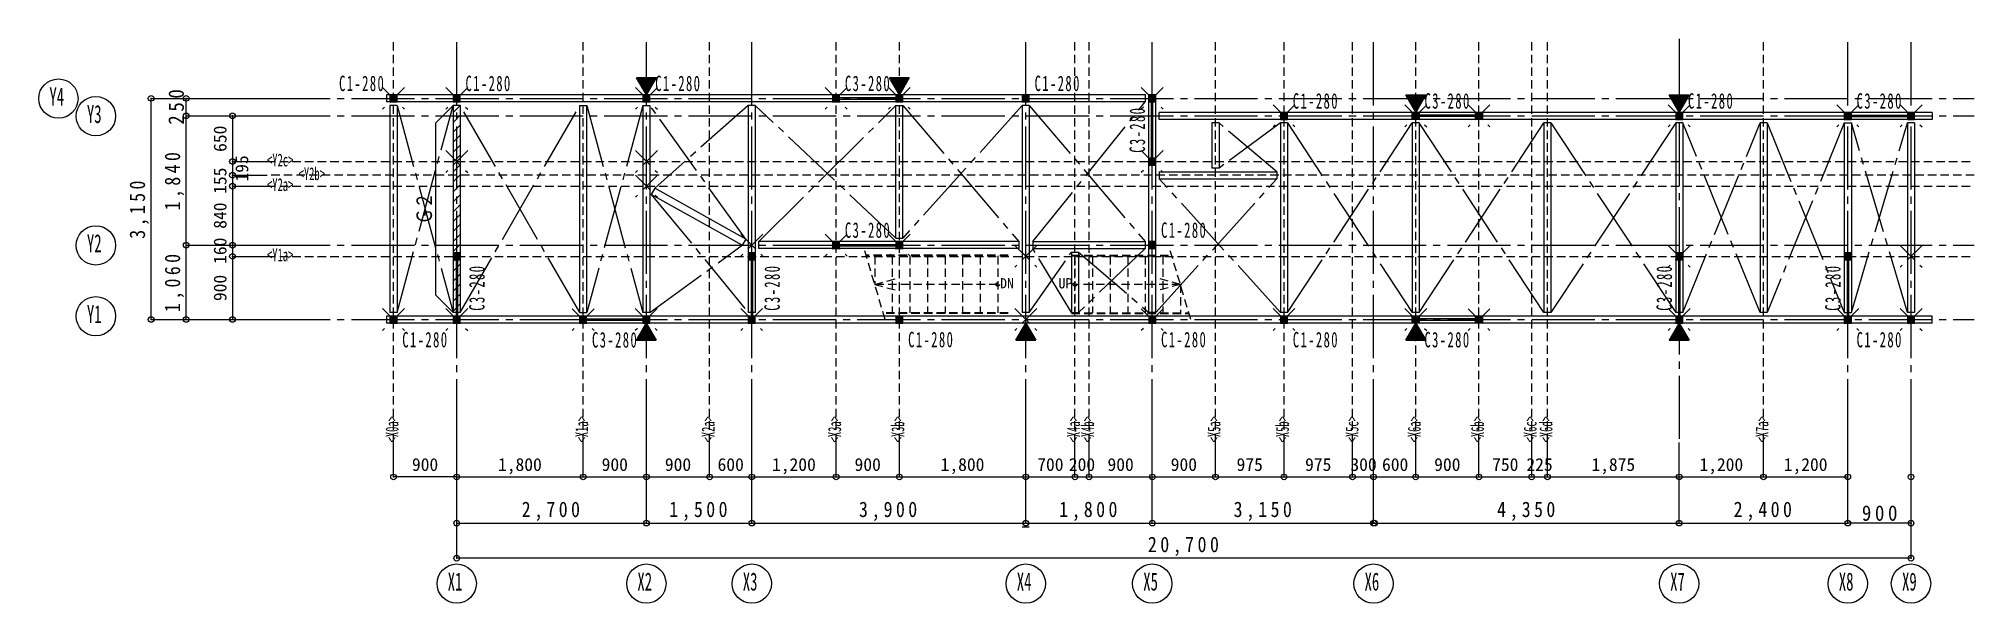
# Model space of a CAD drawing. Units: millimetres at full size, sheet at 1:100. Extents: x -18478 to 9072, y 3340 to 11382.
import ezdxf
from ezdxf.enums import TextEntityAlignment as Align

# ---------------------------------------------------------------- set-up
doc = ezdxf.new("R2010")
doc.units = ezdxf.units.MM
doc.header["$LTSCALE"] = 100
doc.header["$PDMODE"] = 32
doc.header["$PDSIZE"] = 80
for name, pattern in [('CHAIN2', [12, 9, -1, 1, -1]), ('DASHED1', [1.8, 1.2, -0.6]), ('DASHED3', [4, 3, -1])]:
    doc.linetypes.add(name, pattern=pattern)
for name, color, linetype, lineweight in [('0-0_1', 4, 'DASHED1', 9), ('0-1___補助用__通り芯', 7, 'Continuous', 9), ('0-3_直交梁', 6, 'Continuous', 9), ('0-6_耐力壁', 7, 'CHAIN2', 9), ('0-8_通り名_寸法線', 3, 'Continuous', 9), ('0-9_通り芯', 3, 'DASHED3', 9), ('0-A_壁倍率', 4, 'Continuous', 9), ('0-C_13', 4, 'DASHED1', 9), ('0-F_16', 2, 'Continuous', 9)]:
    doc.layers.add(name, color=color, linetype=linetype, lineweight=lineweight)
doc.layers.add('0-B_12', color=7, linetype='Continuous')
doc.styles.add('ＭＳ ゴシック', font='')
doc.styles.get('ＭＳ ゴシック').set_extended_font_data('MS Gothic')

msp = doc.modelspace()

# ---------------------------------------------------------------- linework, layer by layer
at = {"layer": '0-0_1'}
for p, q in [((-13428.3, 5632.2), (-13428.3, 11382.2)), ((-10728.3, 5632.2), (-10728.3, 11382.2)), ((-8928.3, 5632.2), (-8928.3, 11382.2)), ((-7128.3, 5632.2), (-7128.3, 11382.2)), ((-6228.3, 5632.2), (-6228.3, 11382.2)), ((-3728.3, 5632.2), (-3728.3, 11382.2)), ((-3528.3, 5632.2), (-3528.3, 11382.2)), ((-1728.3, 5632.2), (-1728.3, 11382.2)), ((-753.3, 5632.2), (-753.3, 11382.2)), ((221.7, 5632.2), (221.7, 11382.2)), ((1121.7, 5632.2), (1121.7, 11382.2)), ((2021.7, 5632.2), (2021.7, 11382.2)), ((2771.7, 5632.2), (2771.7, 11382.2)), ((2996.7, 5632.2), (2996.7, 11382.2)), ((6071.7, 5632.2), (6071.7, 11382.2)), ((-15228.3, 9632.2), (9071.7, 9632.2)), ((9071.7, 9437.1), (-15228.3, 9437.1)), ((-15228.3, 9282.2), (9071.7, 9282.2)), ((-15228.3, 8282.2), (9071.7, 8282.2))]:
    msp.add_line(p, q, dxfattribs=at)
at = {"layer": '0-0_1', "linetype": 'CHAIN2'}
for p, q in [((-12528.3, 5632.2), (-12528.3, 11382.2)), ((-9828.3, 5632.2), (-9828.3, 11382.2)), ((-8328.3, 5632.2), (-8328.3, 11382.2)), ((-4428.3, 5632.2), (-4428.3, 11382.2)), ((-2628.3, 5632.2), (-2628.3, 11382.2)), ((521.7, 5632.2), (521.7, 11382.2)), ((4871.7, 11382.2), (4871.7, 5632.2)), ((7271.7, 5632.2), (7271.7, 11382.2)), ((8171.7, 5632.2), (8171.7, 11382.2)), ((-15228.3, 10532.2), (9071.7, 10532.2)), ((-15228.3, 10282.2), (9071.7, 10282.2)), ((-15228.3, 8442.2), (9071.7, 8442.2)), ((-15228.3, 7382.2), (9071.7, 7382.2))]:
    msp.add_line(p, q, dxfattribs=at)
at = {"layer": '0-1___補助用__通り芯'}
for p, q in [((-16878.3, 10532.2), (-16378.3, 10532.2)), ((-16878.3, 7382.2), (-16878.3, 10532.2)), ((-16378.3, 10532.2), (-15228.3, 10532.2)), ((-16378.3, 10282.2), (-16378.3, 10532.2)), ((-16378.3, 10282.2), (-15228.3, 10282.2)), ((-16378.3, 8442.2), (-16378.3, 10282.2)), ((-15720.3, 10282.2), (-15228.3, 10282.2)), ((-15720.3, 10282.2), (-15720.3, 9632.2)), ((-15720.3, 9632.2), (-15228.3, 9632.2)), ((-15720.3, 9632.2), (-15720.3, 9437.1)), ((-15720.3, 9437.1), (-15228.3, 9437.1)), ((-15720.3, 9437.1), (-15720.3, 9282.2)), ((-15720.3, 9282.2), (-15228.3, 9282.2)), ((-15720.3, 9282.2), (-15720.3, 8442.2)), ((-16378.3, 8442.2), (-15228.3, 8442.2)), ((-16378.3, 7382.2), (-16378.3, 8442.2)), ((-15720.3, 8442.2), (-15228.3, 8442.2)), ((-15720.3, 8442.2), (-15720.3, 8282.2)), ((-15720.3, 8282.2), (-15228.3, 8282.2)), ((-15720.3, 8282.2), (-15720.3, 7382.2)), ((-16878.3, 7382.2), (-16378.3, 7382.2)), ((-16378.3, 7382.2), (-15228.3, 7382.2)), ((-15720.3, 7382.2), (-15228.3, 7382.2)), ((-13428.3, 5140.2), (-13428.3, 5632.2)), ((-12528.3, 3982.2), (-12528.3, 5632.2)), ((-12528.3, 4482.2), (-12528.3, 5632.2)), ((-12528.3, 5140.2), (-12528.3, 5632.2)), ((-10728.3, 5140.2), (-10728.3, 5632.2)), ((-9828.3, 4482.2), (-9828.3, 5632.2)), ((-9828.3, 5140.2), (-9828.3, 5632.2)), ((-8928.3, 5140.2), (-8928.3, 5632.2)), ((-8328.3, 4482.2), (-8328.3, 5632.2)), ((-7128.3, 5140.2), (-7128.3, 5632.2)), ((-6228.3, 5140.2), (-6228.3, 5632.2)), ((-4428.3, 4482.2), (-4428.3, 5632.2)), ((-4428.3, 4482.2), (-4428.3, 5632.2)), ((-4428.3, 5140.2), (-4428.3, 5632.2)), ((-4428.3, 5140.2), (-4428.3, 5632.2)), ((-3728.3, 5140.2), (-3728.3, 5632.2)), ((-3728.3, 5140.2), (-3728.3, 5632.2)), ((-3528.3, 5140.2), (-3528.3, 5632.2)), ((-2628.3, 4482.2), (-2628.3, 5632.2)), ((-2628.3, 5140.2), (-2628.3, 5632.2)), ((-2628.3, 4482.2), (-2628.3, 5632.2)), ((-2628.3, 5140.2), (-2628.3, 5632.2)), ((-1728.3, 5140.2), (-1728.3, 5632.2)), ((-753.3, 5140.2), (-753.3, 5632.2)), ((221.7, 5140.2), (221.7, 5632.2)), ((221.7, 5140.2), (221.7, 5632.2)), ((521.7, 4482.2), (521.7, 5632.2)), ((521.7, 5140.2), (521.7, 5632.2)), ((1121.7, 5140.2), (1121.7, 5632.2)), ((2021.7, 5140.2), (2021.7, 5632.2)), ((2771.7, 5140.2), (2771.7, 5632.2)), ((2771.7, 5140.2), (2771.7, 5632.2)), ((2996.7, 5140.2), (2996.7, 5632.2)), ((4871.7, 5140.2), (4871.7, 5632.2)), ((4871.7, 4482.2), (4871.7, 5632.2)), ((4871.7, 4482.2), (4871.7, 5632.2)), ((4871.7, 5140.2), (4871.7, 5632.2)), ((6071.7, 5140.2), (6071.7, 5632.2)), ((7271.7, 5140.2), (7271.7, 5632.2)), ((7271.7, 4482.2), (7271.7, 5632.2)), ((8171.7, 3982.2), (8171.7, 5632.2)), ((8171.7, 4482.2), (8171.7, 5632.2)), ((8171.7, 4482.2), (8171.7, 5632.2)), ((8171.7, 4482.2), (8171.7, 5632.2)), ((-12528.3, 5140.2), (-13428.3, 5140.2)), ((-12528.3, 5140.2), (-10728.3, 5140.2)), ((-10728.3, 5140.2), (-9828.3, 5140.2)), ((-9828.3, 5140.2), (-8928.3, 5140.2)), ((-8928.3, 5140.2), (-8328.3, 5140.2)), ((-8328.3, 5140.2), (-7128.3, 5140.2)), ((-7128.3, 5140.2), (-6228.3, 5140.2)), ((-6228.3, 5140.2), (-4428.3, 5140.2)), ((-4428.3, 5140.2), (-3728.3, 5140.2)), ((-3728.3, 5140.2), (-3528.3, 5140.2)), ((-3528.3, 5140.2), (-2628.3, 5140.2)), ((-2628.3, 5140.2), (-1728.3, 5140.2)), ((-1728.3, 5140.2), (-753.3, 5140.2)), ((-753.3, 5140.2), (221.7, 5140.2)), ((1121.7, 5140.2), (2021.7, 5140.2)), ((2021.7, 5140.2), (2771.7, 5140.2)), ((2771.7, 5140.2), (2996.7, 5140.2)), ((2996.7, 5140.2), (4871.7, 5140.2)), ((4871.7, 5140.2), (6071.7, 5140.2)), ((6071.7, 5140.2), (7271.7, 5140.2)), ((-12528.3, 4482.2), (-9828.3, 4482.2)), ((-9828.3, 4482.2), (-8328.3, 4482.2)), ((-8328.3, 4482.2), (-4428.3, 4482.2)), ((-4428.3, 4482.2), (-2628.3, 4482.2)), ((4871.7, 4482.2), (7271.7, 4482.2)), ((8171.7, 4482.2), (7271.7, 4482.2)), ((8171.7, 3982.2), (-12528.3, 3982.2))]:
    msp.add_line(p, q, dxfattribs=at)
for points in [[(221.7, 5140.2), (536.7, 5140.2), (1121.7, 5140.2)], [(-2628.3, 4482.2), (536.7, 4482.2), (4871.7, 4482.2)]]:
    msp.add_lwpolyline(points, dxfattribs=at)
for centre in [(-18198.1, 10528.4), (-17664.4, 10278.4), (-17664.4, 8438.4), (-17664.4, 7428.4), (-12529.1, 3620.1), (-12529.1, 3620.1), (-9829.1, 3620.1), (-9829.1, 3620.1), (-8329.1, 3620.1), (-8329.1, 3620.1), (-4429.1, 3620.1), (-4429.1, 3620.1), (-2629.1, 3620.1), (-2629.1, 3620.1), (520.9, 3620.1), (520.9, 3620.1), (4870.9, 3620.1), (4870.9, 3620.1), (7270.9, 3620.1), (7270.9, 3620.1), (8170.9, 3620.1), (8170.9, 3620.1)]:
    msp.add_circle(centre, 280, dxfattribs=at)
at = {"layer": '0-1___補助用__通り芯', "color": 6}
for p in [(-16878.3, 10532.2), (-16378.3, 10532.2), (-16378.3, 10282.2), (-15720.3, 10282.2), (-15720.3, 9632.2), (-15720.3, 9437.1), (-15720.3, 9282.2), (-16378.3, 8442.2), (-15720.3, 8442.2), (-15720.3, 8282.2), (-16878.3, 7382.2), (-16378.3, 7382.2), (-15720.3, 7382.2), (-13428.3, 5140.2), (-12528.3, 5140.2), (-10728.3, 5140.2), (-9828.3, 5140.2), (-8928.3, 5140.2), (-8328.3, 5140.2), (-7128.3, 5140.2), (-6228.3, 5140.2), (-4428.3, 5140.2), (-4428.3, 5140.2), (-3728.3, 5140.2), (-3528.3, 5140.2), (-2628.3, 5140.2), (-1728.3, 5140.2), (-753.3, 5140.2), (221.7, 5140.2), (521.7, 5140.2), (1121.7, 5140.2), (2021.7, 5140.2), (2771.7, 5140.2), (2996.7, 5140.2), (4871.7, 5140.2), (6071.7, 5140.2), (7271.7, 5140.2), (8171.7, 5140.2), (-12528.3, 4482.2), (-9828.3, 4482.2), (-8328.3, 4482.2), (-4428.3, 4482.2), (-2628.3, 4482.2), (521.7, 4482.2), (536.7, 4482.2), (4871.7, 4482.2), (7271.7, 4482.2), (8171.7, 4482.2), (-12528.3, 3982.2), (8171.7, 3982.2)]:
    msp.add_point(p, dxfattribs=at)
at = {"layer": '0-3_直交梁'}
for p, q in [((-13528.3, 10582.2), (-13528.3, 10482.2)), ((-2725.6, 10582.2), (-13528.3, 10582.2)), ((-2725.6, 10482.2), (-13528.3, 10482.2)), ((-2728.3, 10582.2), (-2728.3, 10482.2)), ((-2678.3, 7482.2), (-2678.3, 10582.2)), ((-13478.3, 10432.2), (-13478.3, 7482.2)), ((-13378.3, 10432.2), (-13478.3, 10432.2)), ((-13378.3, 10432.2), (-13378.3, 7482.2)), ((-12578.3, 10432.2), (-12578.3, 7482.2)), ((-12478.3, 10432.2), (-12578.3, 10432.2)), ((-12478.3, 10432.2), (-12478.3, 7482.2)), ((-10778.3, 10432.2), (-10678.3, 10432.2)), ((-10778.3, 7482.2), (-10778.3, 10432.2)), ((-10678.3, 7482.2), (-10678.3, 10432.2)), ((-9878.3, 10432.2), (-9878.3, 7482.2)), ((-9878.3, 10432.2), (-9778.3, 10432.2)), ((-9778.3, 10432.2), (-9778.3, 7482.2)), ((-8378.3, 10432.2), (-8378.3, 7482.2)), ((-8278.3, 10432.2), (-8378.3, 10432.2)), ((-8278.3, 10432.2), (-8278.3, 7482.2)), ((-6278.3, 10432.2), (-6178.3, 10432.2)), ((-6278.3, 8542.2), (-6278.3, 10432.2)), ((-6178.3, 8542.2), (-6178.3, 10432.2)), ((-4478.3, 10432.2), (-4478.3, 7482.2)), ((-4378.3, 10432.2), (-4478.3, 10432.2)), ((-4378.3, 10432.2), (-4378.3, 7482.2)), ((8471.7, 10332.2), (-2528.3, 10332.2)), ((-2528.3, 10232.2), (-2528.3, 10332.2)), ((8471.7, 10232.2), (-2528.3, 10232.2)), ((8471.7, 10332.2), (8471.7, 10232.2)), ((-1678.3, 10182.2), (-1778.3, 10182.2)), ((-1778.3, 10182.2), (-1778.3, 9537.1)), ((-1678.3, 10182.2), (-1678.3, 9537.1)), ((-803.3, 10182.2), (-803.3, 7482.2)), ((-703.3, 10182.2), (-803.3, 10182.2)), ((-703.3, 10182.2), (-703.3, 7482.2)), ((1071.7, 10182.2), (1071.7, 7482.2)), ((1171.7, 10182.2), (1071.7, 10182.2)), ((1171.7, 10182.2), (1171.7, 7482.2)), ((2946.7, 10182.2), (2946.7, 7482.2)), ((3046.7, 10182.2), (2946.7, 10182.2)), ((3046.7, 10182.2), (3046.7, 7482.2)), ((4821.7, 10182.2), (4821.7, 7482.2)), ((4921.7, 10182.2), (4821.7, 10182.2)), ((4921.7, 10182.2), (4921.7, 7482.2)), ((6021.7, 10182.2), (6021.7, 7482.2)), ((6121.7, 10182.2), (6021.7, 10182.2)), ((6121.7, 10182.2), (6121.7, 7482.2)), ((7221.7, 10182.2), (7221.7, 7482.2)), ((7221.7, 10182.2), (7321.7, 10182.2)), ((7321.7, 10182.2), (7321.7, 7482.2)), ((8121.7, 10182.2), (8121.7, 7482.2)), ((8221.7, 10182.2), (8121.7, 10182.2)), ((8221.7, 10182.2), (8221.7, 7482.2)), ((-2528.3, 9487.2), (-2528.3, 9387.2)), ((-2528.3, 9487.2), (-853.3, 9487.2)), ((-2528.3, 9387.2), (-853.3, 9387.2)), ((-1678.3, 9537.1), (-1778.3, 9537.1)), ((-853.3, 9487.2), (-853.3, 9387.2)), ((-9709.7, 9252.4), (-9758.6, 9165.1)), ((-8415.7, 8527.7), (-9709.7, 9252.4)), ((-6278.3, 8542.2), (-6178.3, 8542.2)), ((-8228.3, 8392.2), (-8228.3, 8492.2)), ((-4528.3, 8492.2), (-8228.3, 8492.2)), ((-4528.3, 8392.2), (-8228.3, 8392.2)), ((-4528.3, 8492.2), (-4528.3, 8392.2)), ((-4328.3, 8492.2), (-2728.3, 8492.2)), ((-4328.3, 8492.2), (-4328.3, 8392.2)), ((-4328.3, 8392.2), (-2728.3, 8392.2)), ((-3778.3, 8342.2), (-3778.3, 7482.2)), ((-3778.3, 8342.2), (-3678.3, 8342.2)), ((-3678.3, 8342.2), (-3678.3, 7482.2)), ((-2728.3, 8492.2), (-2728.3, 8392.2)), ((-13378.3, 7482.2), (-13478.3, 7482.2)), ((-12478.3, 7482.2), (-12578.3, 7482.2)), ((-10778.3, 7482.2), (-10678.3, 7482.2)), ((-9778.3, 7482.2), (-9878.3, 7482.2)), ((-8278.3, 7482.2), (-8378.3, 7482.2)), ((-4378.3, 7482.2), (-4478.3, 7482.2)), ((-3778.3, 7482.2), (-3678.3, 7482.2)), ((-2578.3, 7482.2), (-2678.3, 7482.2)), ((-703.3, 7482.2), (-803.3, 7482.2)), ((1171.7, 7482.2), (1071.7, 7482.2)), ((3046.7, 7482.2), (2946.7, 7482.2)), ((4921.7, 7482.2), (4821.7, 7482.2)), ((6121.7, 7482.2), (6021.7, 7482.2)), ((7221.7, 7482.2), (7321.7, 7482.2)), ((8221.7, 7482.2), (8121.7, 7482.2)), ((-13528.3, 7432.2), (-13528.3, 7332.2)), ((8471.7, 7432.2), (-13528.3, 7432.2)), ((8471.7, 7332.2), (-13528.3, 7332.2)), ((8471.7, 7332.2), (8471.7, 7432.2)), ((-4378.3, 4425.4), (-4478.3, 4425.4))]:
    msp.add_line(p, q, dxfattribs=at)
at = {"layer": '0-3_直交梁', "color": 4}
for p, q in [((-12578.3, 10331.9), (-12478.3, 10431.9)), ((-12578.3, 10190.5), (-12478.3, 10290.5)), ((-12578.3, 10049.1), (-12478.3, 10149.1)), ((-12578.3, 9907.7), (-12478.3, 10007.7)), ((-12578.3, 9766.2), (-12478.3, 9866.2)), ((-12578.3, 9624.8), (-12478.3, 9724.8)), ((-12578.3, 9483.4), (-12478.3, 9583.4)), ((-12578.3, 9342), (-12478.3, 9442)), ((-12578.3, 9200.6), (-12478.3, 9300.6)), ((-12578.3, 9059.1), (-12478.3, 9159.1)), ((-12578.3, 8917.7), (-12478.3, 9017.7)), ((-12578.3, 8776.3), (-12478.3, 8876.3)), ((-12578.3, 8634.9), (-12478.3, 8734.9)), ((-12578.3, 8493.5), (-12478.3, 8593.5)), ((-12578.3, 8352), (-12478.3, 8452)), ((-12578.3, 8210.6), (-12478.3, 8310.6)), ((-12578.3, 8069.2), (-12478.3, 8169.2)), ((-12578.3, 7927.8), (-12478.3, 8027.8)), ((-12578.3, 7786.3), (-12478.3, 7886.3)), ((-12578.3, 7644.9), (-12478.3, 7744.9)), ((-12578.3, 7503.5), (-12478.3, 7603.5))]:
    msp.add_line(p, q, dxfattribs=at)
at = {"layer": '0-3_直交梁'}
for points in [[(-2578.3, 7482.2), (-2578.3, 10582.2), (-2678.3, 10582.2)], [(-8415.7, 8527.7), (-8464.6, 8440.5), (-9758.6, 9165.1)]]:
    msp.add_lwpolyline(points, dxfattribs=at)
at = {"layer": '0-6_耐力壁'}
for p, q in [((-4328.3, 8492.2), (-2728.3, 10482.2)), ((-13378.3, 10432.2), (-12578.3, 7482.2)), ((-13378.3, 7482.2), (-12578.3, 10432.2)), ((-10778.3, 7482.2), (-12478.3, 10432.2)), ((-12478.3, 7482.2), (-10778.3, 10432.2)), ((-9878.3, 10432.2), (-10678.3, 7482.2)), ((-10678.3, 10432.2), (-9878.3, 7482.2)), ((-8415.7, 8527.7), (-9778.3, 10432.2)), ((-8378.3, 10432.2), (-9709.7, 9252.4)), ((-6278.3, 8542.2), (-8278.3, 10432.2)), ((-8228.3, 8492.2), (-6278.3, 10432.2)), ((-4478.3, 10432.2), (-6178.3, 8542.2)), ((-6178.3, 10432.2), (-4528.3, 8492.2)), ((-4378.3, 10432.2), (-2728.3, 8492.2)), ((-853.3, 9487.2), (-1678.3, 10182.2)), ((-803.3, 10182.2), (-1678.3, 9537.1)), ((-703.3, 10182.2), (1071.7, 7482.2)), ((-703.3, 7482.2), (1071.7, 10182.2)), ((2946.7, 7482.2), (1171.7, 10182.2)), ((1171.7, 7482.2), (2946.7, 10182.2)), ((4821.7, 10182.2), (3046.7, 7482.2)), ((3046.7, 10182.2), (4821.7, 7482.2)), ((6021.7, 7482.2), (4921.7, 10182.2)), ((4921.7, 7482.2), (6021.7, 10182.2)), ((7221.7, 10182.2), (6121.7, 7482.2)), ((6121.7, 10182.2), (7221.7, 7482.2)), ((8121.7, 7482.2), (7321.7, 10182.2)), ((7321.7, 7482.2), (8121.7, 10182.2)), ((-2578.3, 7482.2), (-853.3, 9387.2)), ((-803.3, 7482.2), (-2528.3, 9387.2)), ((-9758.6, 9165.1), (-8378.3, 7482.2)), ((-9778.3, 7482.2), (-8464.6, 8440.5)), ((-4378.3, 7482.2), (-3778.3, 8342.2)), ((-3778.3, 7482.2), (-4328.3, 8392.2)), ((-2728.3, 8392.2), (-3678.3, 7482.2)), ((-3678.3, 8342.2), (-2678.3, 7482.2))]:
    msp.add_line(p, q, dxfattribs=at)
at = {"layer": '0-8_通り名_寸法線'}
for p, q in [((-13378.3, 10582.2), (-13478.3, 10482.2)), ((-13378.3, 10482.2), (-13478.3, 10582.2)), ((-12478.3, 10582.2), (-12578.3, 10482.2)), ((-12478.3, 10482.2), (-12578.3, 10582.2)), ((-9778.3, 10582.2), (-9878.3, 10482.2)), ((-9778.3, 10482.2), (-9878.3, 10582.2)), ((-7078.3, 10482.2), (-7178.3, 10582.2)), ((-7178.3, 10482.2), (-7078.3, 10582.2)), ((-7078.3, 10542.2), (-6278.3, 10542.2)), ((-7078.3, 10522.2), (-6278.3, 10522.2)), ((-6178.3, 10482.2), (-6278.3, 10582.2)), ((-6178.3, 10582.2), (-6278.3, 10482.2)), ((-4378.3, 10582.2), (-4478.3, 10482.2)), ((-4378.3, 10482.2), (-4478.3, 10582.2)), ((-2578.3, 10582.2), (-2678.3, 10482.2)), ((-2678.3, 10582.2), (-2578.3, 10482.2)), ((-2638.3, 9682.2), (-2638.3, 10482.2)), ((-2618.3, 9682.2), (-2618.3, 10482.2)), ((-703.3, 10332.2), (-803.3, 10232.2)), ((-703.3, 10232.2), (-803.3, 10332.2)), ((1071.7, 10232.2), (1171.7, 10332.2)), ((1071.7, 10332.2), (1171.7, 10232.2)), ((1971.7, 10292.2), (1171.7, 10292.2)), ((1971.7, 10272.2), (1171.7, 10272.2)), ((1971.7, 10232.2), (2071.7, 10332.2)), ((2071.7, 10232.2), (1971.7, 10332.2)), ((4921.7, 10332.2), (4821.7, 10232.2)), ((4921.7, 10232.2), (4821.7, 10332.2)), ((7321.7, 10232.2), (7221.7, 10332.2)), ((7221.7, 10232.2), (7321.7, 10332.2)), ((7321.7, 10292.2), (8121.7, 10292.2)), ((7321.7, 10272.2), (8121.7, 10272.2)), ((8221.7, 10232.2), (8121.7, 10332.2)), ((8221.7, 10332.2), (8121.7, 10232.2)), ((-2578.3, 9682.2), (-2678.3, 9582.2)), ((-2578.3, 9582.2), (-2678.3, 9682.2)), ((-12578.3, 8232.2), (-12478.3, 8332.2)), ((-12578.3, 8332.2), (-12478.3, 8232.2)), ((-8378.3, 8232.2), (-8278.3, 8332.2)), ((-8378.3, 8332.2), (-8278.3, 8232.2)), ((-7078.3, 8392.2), (-7178.3, 8492.2)), ((-7178.3, 8392.2), (-7078.3, 8492.2)), ((-7078.3, 8452.2), (-6278.3, 8452.2)), ((-7078.3, 8432.2), (-6278.3, 8432.2)), ((-6178.3, 8492.2), (-6278.3, 8392.2)), ((-6178.3, 8392.2), (-6278.3, 8492.2)), ((-6178.3, 8392.2), (-6278.3, 8492.2)), ((-6178.3, 8492.2), (-6278.3, 8392.2)), ((-2578.3, 8492.2), (-2678.3, 8392.2)), ((-2578.3, 8392.2), (-2678.3, 8492.2)), ((4821.7, 8232.2), (4921.7, 8332.2)), ((4821.7, 8332.2), (4921.7, 8232.2)), ((7221.7, 8232.2), (7321.7, 8332.2)), ((7221.7, 8332.2), (7321.7, 8232.2)), ((-12538.3, 8232.2), (-12538.3, 7432.2)), ((-12518.3, 8232.2), (-12518.3, 7432.2)), ((-8338.3, 8232.2), (-8338.3, 7432.2)), ((-8318.3, 8232.2), (-8318.3, 7432.2)), ((4861.7, 8232.2), (4861.7, 7432.2)), ((4881.7, 8232.2), (4881.7, 7432.2)), ((7261.7, 8232.2), (7261.7, 7432.2)), ((7281.7, 8232.2), (7281.7, 7432.2)), ((-13378.3, 7432.2), (-13478.3, 7332.2)), ((-13378.3, 7332.2), (-13478.3, 7432.2)), ((-12578.3, 7332.2), (-12478.3, 7432.2)), ((-12478.3, 7332.2), (-12578.3, 7432.2)), ((-10680.4, 7332.2), (-10780.4, 7432.2)), ((-10780.4, 7332.2), (-10680.4, 7432.2)), ((-10680.4, 7392.2), (-9880.4, 7392.2)), ((-10680.4, 7372.2), (-9880.4, 7372.2)), ((-9780.4, 7332.2), (-9880.4, 7432.2)), ((-9780.4, 7432.2), (-9880.4, 7332.2)), ((-8280.4, 7432.2), (-8380.4, 7332.2)), ((-8280.4, 7332.2), (-8380.4, 7432.2)), ((-8378.3, 7332.2), (-8278.3, 7432.2)), ((-8278.3, 7332.2), (-8378.3, 7432.2)), ((-6178.3, 7432.2), (-6278.3, 7332.2)), ((-6178.3, 7332.2), (-6278.3, 7432.2)), ((-2578.3, 7430.1), (-2678.3, 7330.1)), ((-2578.3, 7330.1), (-2678.3, 7430.1)), ((-703.3, 7432.2), (-803.3, 7332.2)), ((-703.3, 7332.2), (-803.3, 7432.2)), ((1071.7, 7330.1), (1171.7, 7430.1)), ((1071.7, 7430.1), (1171.7, 7330.1)), ((1971.7, 7390.1), (1171.7, 7390.1)), ((1971.7, 7370.1), (1171.7, 7370.1)), ((1971.7, 7330.1), (2071.7, 7430.1)), ((2071.7, 7330.1), (1971.7, 7430.1)), ((4821.7, 7332.2), (4921.7, 7432.2)), ((4921.7, 7332.2), (4821.7, 7432.2)), ((7221.7, 7332.2), (7321.7, 7432.2)), ((7321.7, 7332.2), (7221.7, 7432.2)), ((8221.7, 7432.2), (8121.7, 7332.2)), ((8221.7, 7332.2), (8121.7, 7432.2))]:
    msp.add_line(p, q, dxfattribs=at)
for points in [[(-13478.3, 10482.2), (-13378.3, 10482.2), (-13378.3, 10582.2), (-13478.3, 10582.2)], [(-12578.3, 10482.2), (-12478.3, 10482.2), (-12478.3, 10582.2), (-12578.3, 10582.2)], [(-9878.3, 10482.2), (-9778.3, 10482.2), (-9778.3, 10582.2), (-9878.3, 10582.2)], [(-7078.3, 10582.2), (-7178.3, 10582.2), (-7178.3, 10482.2), (-7078.3, 10482.2)], [(-6178.3, 10582.2), (-6278.3, 10582.2), (-6278.3, 10482.2), (-6178.3, 10482.2)], [(-4478.3, 10482.2), (-4378.3, 10482.2), (-4378.3, 10582.2), (-4478.3, 10582.2)], [(-2678.3, 10582.2), (-2678.3, 10482.2), (-2578.3, 10482.2), (-2578.3, 10582.2)], [(-803.3, 10232.2), (-703.3, 10232.2), (-703.3, 10332.2), (-803.3, 10332.2)], [(1071.7, 10332.2), (1171.7, 10332.2), (1171.7, 10232.2), (1071.7, 10232.2)], [(1971.7, 10332.2), (2071.7, 10332.2), (2071.7, 10232.2), (1971.7, 10232.2)], [(4821.7, 10232.2), (4921.7, 10232.2), (4921.7, 10332.2), (4821.7, 10332.2)], [(7321.7, 10332.2), (7221.7, 10332.2), (7221.7, 10232.2), (7321.7, 10232.2)], [(8221.7, 10332.2), (8121.7, 10332.2), (8121.7, 10232.2), (8221.7, 10232.2)], [(-2678.3, 9682.2), (-2678.3, 9582.2), (-2578.3, 9582.2), (-2578.3, 9682.2)], [(-12478.3, 8232.2), (-12478.3, 8332.2), (-12578.3, 8332.2), (-12578.3, 8232.2)], [(-8278.3, 8232.2), (-8278.3, 8332.2), (-8378.3, 8332.2), (-8378.3, 8232.2)], [(-7078.3, 8492.2), (-7178.3, 8492.2), (-7178.3, 8392.2), (-7078.3, 8392.2)], [(-6278.3, 8392.2), (-6178.3, 8392.2), (-6178.3, 8492.2), (-6278.3, 8492.2)], [(-6178.3, 8492.2), (-6278.3, 8492.2), (-6278.3, 8392.2), (-6178.3, 8392.2)], [(-2678.3, 8392.2), (-2578.3, 8392.2), (-2578.3, 8492.2), (-2678.3, 8492.2)], [(4921.7, 8232.2), (4921.7, 8332.2), (4821.7, 8332.2), (4821.7, 8232.2)], [(7321.7, 8232.2), (7321.7, 8332.2), (7221.7, 8332.2), (7221.7, 8232.2)], [(-13478.3, 7332.2), (-13378.3, 7332.2), (-13378.3, 7432.2), (-13478.3, 7432.2)], [(-12478.3, 7332.2), (-12478.3, 7432.2), (-12578.3, 7432.2), (-12578.3, 7332.2)], [(-10680.4, 7432.2), (-10780.4, 7432.2), (-10780.4, 7332.2), (-10680.4, 7332.2)], [(-9780.4, 7432.2), (-9880.4, 7432.2), (-9880.4, 7332.2), (-9780.4, 7332.2)], [(-8380.4, 7332.2), (-8280.4, 7332.2), (-8280.4, 7432.2), (-8380.4, 7432.2)], [(-8278.3, 7332.2), (-8278.3, 7432.2), (-8378.3, 7432.2), (-8378.3, 7332.2)], [(-6278.3, 7332.2), (-6178.3, 7332.2), (-6178.3, 7432.2), (-6278.3, 7432.2)], [(-2678.3, 7330.1), (-2578.3, 7330.1), (-2578.3, 7430.1), (-2678.3, 7430.1)], [(-803.3, 7332.2), (-703.3, 7332.2), (-703.3, 7432.2), (-803.3, 7432.2)], [(1071.7, 7430.1), (1171.7, 7430.1), (1171.7, 7330.1), (1071.7, 7330.1)], [(1971.7, 7430.1), (2071.7, 7430.1), (2071.7, 7330.1), (1971.7, 7330.1)], [(4921.7, 7332.2), (4921.7, 7432.2), (4821.7, 7432.2), (4821.7, 7332.2)], [(7321.7, 7332.2), (7321.7, 7432.2), (7221.7, 7432.2), (7221.7, 7332.2)], [(8121.7, 7332.2), (8221.7, 7332.2), (8221.7, 7432.2), (8121.7, 7432.2)]]:
    msp.add_lwpolyline(points, close=True, dxfattribs=at)
for points in [[(-13478.3, 10582.2), (-13378.3, 10582.2), (-13478.3, 10482.2), (-13378.3, 10482.2)], [(-12578.3, 10582.2), (-12478.3, 10582.2), (-12578.3, 10482.2), (-12478.3, 10482.2)], [(-9878.3, 10582.2), (-9778.3, 10582.2), (-9878.3, 10482.2), (-9778.3, 10482.2)], [(-7078.3, 10582.2), (-7178.3, 10582.2), (-7178.3, 10482.2)], [(-7078.3, 10582.2), (-7178.3, 10482.2), (-7078.3, 10482.2)], [(-6278.3, 10522.2), (-6278.3, 10542.2), (-7078.3, 10542.2)], [(-6278.3, 10522.2), (-7078.3, 10542.2), (-7078.3, 10522.2)], [(-6278.3, 10482.2), (-6178.3, 10482.2), (-6178.3, 10582.2)], [(-6278.3, 10482.2), (-6178.3, 10582.2), (-6278.3, 10582.2)], [(-4478.3, 10582.2), (-4378.3, 10582.2), (-4478.3, 10482.2), (-4378.3, 10482.2)], [(-2578.3, 10482.2), (-2578.3, 10582.2), (-2678.3, 10582.2)], [(-2578.3, 10482.2), (-2678.3, 10582.2), (-2678.3, 10482.2)], [(-2618.3, 10482.2), (-2638.3, 10482.2), (-2638.3, 9682.2)], [(-2618.3, 10482.2), (-2638.3, 9682.2), (-2618.3, 9682.2)], [(-803.3, 10332.2), (-703.3, 10332.2), (-803.3, 10232.2), (-703.3, 10232.2)], [(1171.7, 10232.2), (1071.7, 10232.2), (1071.7, 10332.2)], [(1171.7, 10232.2), (1071.7, 10332.2), (1171.7, 10332.2)], [(1171.7, 10272.2), (1171.7, 10292.2), (1971.7, 10292.2)], [(1171.7, 10272.2), (1971.7, 10292.2), (1971.7, 10272.2)], [(1971.7, 10332.2), (2071.7, 10332.2), (2071.7, 10232.2)], [(1971.7, 10332.2), (2071.7, 10232.2), (1971.7, 10232.2)], [(4821.7, 10332.2), (4921.7, 10332.2), (4821.7, 10232.2), (4921.7, 10232.2)], [(7321.7, 10332.2), (7221.7, 10332.2), (7221.7, 10232.2)], [(7321.7, 10332.2), (7221.7, 10232.2), (7321.7, 10232.2)], [(8121.7, 10272.2), (8121.7, 10292.2), (7321.7, 10292.2)], [(8121.7, 10272.2), (7321.7, 10292.2), (7321.7, 10272.2)], [(8121.7, 10232.2), (8221.7, 10232.2), (8221.7, 10332.2)], [(8121.7, 10232.2), (8221.7, 10332.2), (8121.7, 10332.2)], [(-2678.3, 9682.2), (-2678.3, 9582.2), (-2578.3, 9582.2)], [(-2678.3, 9682.2), (-2578.3, 9582.2), (-2578.3, 9682.2)], [(-12478.3, 8232.2), (-12478.3, 8332.2), (-12578.3, 8332.2)], [(-12478.3, 8232.2), (-12578.3, 8332.2), (-12578.3, 8232.2)], [(-8278.3, 8232.2), (-8278.3, 8332.2), (-8378.3, 8332.2)], [(-8278.3, 8232.2), (-8378.3, 8332.2), (-8378.3, 8232.2)], [(-7078.3, 8492.2), (-7178.3, 8492.2), (-7178.3, 8392.2)], [(-7078.3, 8492.2), (-7178.3, 8392.2), (-7078.3, 8392.2)], [(-6278.3, 8432.2), (-6278.3, 8452.2), (-7078.3, 8452.2)], [(-6278.3, 8432.2), (-7078.3, 8452.2), (-7078.3, 8432.2)], [(-6278.3, 8492.2), (-6178.3, 8492.2), (-6278.3, 8392.2), (-6178.3, 8392.2)], [(-6278.3, 8392.2), (-6178.3, 8392.2), (-6178.3, 8492.2)], [(-6278.3, 8392.2), (-6178.3, 8492.2), (-6278.3, 8492.2)], [(-2678.3, 8492.2), (-2578.3, 8492.2), (-2678.3, 8392.2), (-2578.3, 8392.2)], [(4921.7, 8232.2), (4921.7, 8332.2), (4821.7, 8332.2)], [(4921.7, 8232.2), (4821.7, 8332.2), (4821.7, 8232.2)], [(7321.7, 8232.2), (7321.7, 8332.2), (7221.7, 8332.2)], [(7321.7, 8232.2), (7221.7, 8332.2), (7221.7, 8232.2)], [(-12538.3, 7432.2), (-12518.3, 7432.2), (-12518.3, 8232.2)], [(-12538.3, 7432.2), (-12518.3, 8232.2), (-12538.3, 8232.2)], [(-8338.3, 7432.2), (-8318.3, 7432.2), (-8318.3, 8232.2)], [(-8338.3, 7432.2), (-8318.3, 8232.2), (-8338.3, 8232.2)], [(4861.7, 7432.2), (4881.7, 7432.2), (4881.7, 8232.2)], [(4861.7, 7432.2), (4881.7, 8232.2), (4861.7, 8232.2)], [(7261.7, 7432.2), (7281.7, 7432.2), (7281.7, 8232.2)], [(7261.7, 7432.2), (7281.7, 8232.2), (7261.7, 8232.2)], [(-13478.3, 7432.2), (-13378.3, 7432.2), (-13478.3, 7332.2), (-13378.3, 7332.2)], [(-12578.3, 7432.2), (-12578.3, 7332.2), (-12478.3, 7332.2)], [(-12578.3, 7432.2), (-12478.3, 7332.2), (-12478.3, 7432.2)], [(-10680.4, 7432.2), (-10780.4, 7432.2), (-10780.4, 7332.2)], [(-10680.4, 7432.2), (-10780.4, 7332.2), (-10680.4, 7332.2)], [(-9880.4, 7372.2), (-9880.4, 7392.2), (-10680.4, 7392.2)], [(-9880.4, 7372.2), (-10680.4, 7392.2), (-10680.4, 7372.2)], [(-9880.4, 7332.2), (-9780.4, 7332.2), (-9780.4, 7432.2)], [(-9880.4, 7332.2), (-9780.4, 7432.2), (-9880.4, 7432.2)], [(-8380.4, 7432.2), (-8280.4, 7432.2), (-8380.4, 7332.2), (-8280.4, 7332.2)], [(-8378.3, 7432.2), (-8378.3, 7332.2), (-8278.3, 7332.2)], [(-8378.3, 7432.2), (-8278.3, 7332.2), (-8278.3, 7432.2)], [(-6278.3, 7432.2), (-6178.3, 7432.2), (-6278.3, 7332.2), (-6178.3, 7332.2)], [(-2678.3, 7430.1), (-2578.3, 7430.1), (-2678.3, 7330.1), (-2578.3, 7330.1)], [(-803.3, 7432.2), (-703.3, 7432.2), (-803.3, 7332.2), (-703.3, 7332.2)], [(1171.7, 7330.1), (1071.7, 7330.1), (1071.7, 7430.1)], [(1171.7, 7330.1), (1071.7, 7430.1), (1171.7, 7430.1)], [(1171.7, 7370.1), (1171.7, 7390.1), (1971.7, 7390.1)], [(1171.7, 7370.1), (1971.7, 7390.1), (1971.7, 7370.1)], [(1971.7, 7430.1), (2071.7, 7430.1), (2071.7, 7330.1)], [(1971.7, 7430.1), (2071.7, 7330.1), (1971.7, 7330.1)], [(4821.7, 7432.2), (4821.7, 7332.2), (4921.7, 7332.2)], [(4821.7, 7432.2), (4921.7, 7332.2), (4921.7, 7432.2)], [(7221.7, 7432.2), (7221.7, 7332.2), (7321.7, 7332.2)], [(7221.7, 7432.2), (7321.7, 7332.2), (7321.7, 7432.2)], [(8121.7, 7432.2), (8221.7, 7432.2), (8121.7, 7332.2), (8221.7, 7332.2)]]:
    msp.add_solid(points, dxfattribs=at)
at = {"layer": '0-9_通り芯'}
for p, q in [((-13584.4, 10688.2), (-13272.3, 10376.1)), ((-13272.3, 10688.2), (-13584.4, 10376.1)), ((-12684.4, 10688.2), (-12372.3, 10376.1)), ((-12372.3, 10688.2), (-12684.4, 10376.1)), ((-9984.4, 10688.2), (-9672.3, 10376.1)), ((-9672.3, 10688.2), (-9984.4, 10376.1)), ((-7284.4, 10688.2), (-6972.3, 10376.1)), ((-6972.3, 10688.2), (-7284.4, 10376.1)), ((-6384.4, 10688.2), (-6072.3, 10376.1)), ((-6072.3, 10688.2), (-6384.4, 10376.1)), ((-2784.4, 10688.2), (-2472.3, 10376.1)), ((-2472.3, 10688.2), (-2784.4, 10376.1)), ((-909.4, 10438.2), (-597.3, 10126.1)), ((-597.3, 10438.2), (-909.4, 10126.1)), ((1277.7, 10438.2), (965.6, 10126.1)), ((965.6, 10438.2), (1277.7, 10126.1)), ((2177.7, 10438.2), (1865.6, 10126.1)), ((1865.6, 10438.2), (2177.7, 10126.1)), ((4715.6, 10438.2), (5027.7, 10126.1)), ((5027.7, 10438.2), (4715.6, 10126.1)), ((7115.6, 10438.2), (7427.7, 10126.1)), ((7427.7, 10438.2), (7115.6, 10126.1)), ((8015.6, 10438.2), (8327.7, 10126.1)), ((8327.7, 10438.2), (8015.6, 10126.1)), ((-12684.4, 9788.2), (-12372.3, 9476.1)), ((-12372.3, 9788.2), (-12684.4, 9476.1)), ((-9984.4, 9788.2), (-9672.3, 9476.1)), ((-9672.3, 9788.2), (-9984.4, 9476.1)), ((-2784.4, 9788.2), (-2472.3, 9476.1)), ((-2472.3, 9788.2), (-2784.4, 9476.1)), ((-9984.4, 9438.2), (-9672.3, 9126.1)), ((-9672.3, 9438.2), (-9984.4, 9126.1)), ((-8484.4, 8598.2), (-8172.3, 8286.1)), ((-8172.3, 8598.2), (-8484.4, 8286.1)), ((-7284.4, 8598.2), (-6972.3, 8286.1)), ((-6972.3, 8598.2), (-7284.4, 8286.1)), ((-6384.4, 8598.2), (-6072.3, 8286.1)), ((-6072.3, 8598.2), (-6384.4, 8286.1)), ((-4584.4, 8438.2), (-4272.3, 8126.1)), ((-4272.3, 8438.2), (-4584.4, 8126.1)), ((4715.6, 8438.2), (5027.7, 8126.1)), ((5027.7, 8438.2), (4715.6, 8126.1)), ((8015.6, 8438.2), (8327.7, 8126.1)), ((8327.7, 8438.2), (8015.6, 8126.1)), ((-13584.4, 7538.2), (-13272.3, 7226.1)), ((-13272.3, 7538.2), (-13584.4, 7226.1)), ((-12684.4, 7538.2), (-12372.3, 7226.1)), ((-12372.3, 7538.2), (-12684.4, 7226.1)), ((-10884.4, 7536.2), (-10572.3, 7224.1)), ((-10572.3, 7536.2), (-10884.4, 7224.1)), ((-9986.4, 7538.2), (-9674.3, 7226.1)), ((-9674.3, 7538.2), (-9986.4, 7226.1)), ((-8486.4, 7538.2), (-8174.3, 7226.1)), ((-8174.3, 7538.2), (-8486.4, 7226.1)), ((-4584.4, 7538.2), (-4272.3, 7226.1)), ((-4272.3, 7538.2), (-4584.4, 7226.1)), ((-2784.4, 7536.2), (-2472.3, 7224.1)), ((-2472.3, 7536.2), (-2784.4, 7224.1)), ((-909.4, 7538.2), (-597.3, 7226.1)), ((-597.3, 7538.2), (-909.4, 7226.1)), ((1277.7, 7538.2), (965.6, 7226.1)), ((965.6, 7538.2), (1277.7, 7226.1)), ((2177.7, 7536.2), (1865.6, 7224.1)), ((1865.6, 7536.2), (2177.7, 7224.1)), ((4715.6, 7538.2), (5027.7, 7226.1)), ((5027.7, 7538.2), (4715.6, 7226.1)), ((7115.6, 7538.2), (7427.7, 7226.1)), ((7427.7, 7538.2), (7115.6, 7226.1)), ((8015.6, 7538.2), (8327.7, 7226.1)), ((8327.7, 7538.2), (8015.6, 7226.1))]:
    msp.add_line(p, q, dxfattribs=at)
at = {"layer": '0-A_壁倍率'}
for p, q in [((-9970.1, 10826.3), (-9687.9, 10826.3)), ((-9828.3, 10582.2), (-9970.1, 10826.3)), ((-9970.1, 10826.3), (-9686.6, 10826.3)), ((-9828.3, 10582.2), (-9970.1, 10826.3)), ((-9687.9, 10826.3), (-9828.3, 10582.2)), ((-6370.1, 10826.3), (-6087.9, 10826.3)), ((-6228.3, 10582.2), (-6370.1, 10826.3)), ((-6370.1, 10826.3), (-6086.6, 10826.3)), ((-6228.3, 10582.2), (-6370.1, 10826.3)), ((-6087.9, 10826.3), (-6228.3, 10582.2)), ((979.9, 10576.3), (1262.1, 10576.3)), ((1121.7, 10332.2), (979.9, 10576.3)), ((979.9, 10576.3), (1263.4, 10576.3)), ((1121.7, 10332.2), (979.9, 10576.3)), ((1262.1, 10576.3), (1121.7, 10332.2)), ((4729.9, 10576.3), (5012.1, 10576.3)), ((4871.7, 10332.2), (4729.9, 10576.3)), ((4729.9, 10576.3), (5013.4, 10576.3)), ((4871.7, 10332.2), (4729.9, 10576.3)), ((5012.1, 10576.3), (4871.7, 10332.2)), ((-9970.8, 7088.1), (-9830.4, 7332.2)), ((-9830.4, 7332.2), (-9688.6, 7088.1)), ((-9830.4, 7332.2), (-9688.6, 7088.1)), ((-4568.8, 7088.1), (-4428.3, 7332.2)), ((-4428.3, 7332.2), (-4286.6, 7088.1)), ((-4428.3, 7332.2), (-4286.6, 7088.1)), ((981.2, 7086), (1121.7, 7330.1)), ((1121.7, 7330.1), (1263.4, 7086)), ((1121.7, 7330.1), (1263.4, 7086)), ((4731.2, 7088.1), (4871.7, 7332.2)), ((4871.7, 7332.2), (5013.4, 7088.1)), ((4871.7, 7332.2), (5013.4, 7088.1)), ((-9688.6, 7088.1), (-9972.1, 7088.1)), ((-9688.6, 7088.1), (-9970.8, 7088.1)), ((-4286.6, 7088.1), (-4570.1, 7088.1)), ((-4286.6, 7088.1), (-4568.8, 7088.1)), ((1263.4, 7086), (979.9, 7086)), ((1263.4, 7086), (981.2, 7086)), ((5013.4, 7088.1), (4729.9, 7088.1)), ((5013.4, 7088.1), (4731.2, 7088.1))]:
    msp.add_line(p, q, dxfattribs=at)
for points in [[(-9970.1, 10826.3), (-9828.3, 10582.2), (-9686.6, 10826.3)], [(-6370.1, 10826.3), (-6228.3, 10582.2), (-6086.6, 10826.3)], [(979.9, 10576.3), (1121.7, 10332.2), (1263.4, 10576.3)], [(4729.9, 10576.3), (4871.7, 10332.2), (5013.4, 10576.3)], [(-9688.6, 7088.1), (-9830.4, 7332.2), (-9972.1, 7088.1)], [(-4286.6, 7088.1), (-4428.3, 7332.2), (-4570.1, 7088.1)], [(1263.4, 7086), (1121.7, 7330.1), (979.9, 7086)], [(5013.4, 7088.1), (4871.7, 7332.2), (4729.9, 7088.1)]]:
    msp.add_lwpolyline(points, close=True, dxfattribs=at)
at = {"layer": '0-A_壁倍率', "color": 1}
for points in [[(-9970.1, 10826.3), (-9828.3, 10582.2), (-9686.6, 10826.3)], [(-6370.1, 10826.3), (-6228.3, 10582.2), (-6086.6, 10826.3)], [(979.9, 10576.3), (1121.7, 10332.2), (1263.4, 10576.3)], [(4729.9, 10576.3), (4871.7, 10332.2), (5013.4, 10576.3)], [(-9688.6, 7088.1), (-9830.4, 7332.2), (-9972.1, 7088.1)], [(-4286.6, 7088.1), (-4428.3, 7332.2), (-4570.1, 7088.1)], [(1263.4, 7086), (1121.7, 7330.1), (979.9, 7086)], [(5013.4, 7088.1), (4871.7, 7332.2), (4729.9, 7088.1)]]:
    msp.add_solid(points, dxfattribs=at)
at = {"layer": '0-C_13'}
for p, q in [((-6428.3, 7382.2), (-6728.3, 8382.2)), ((-4678.3, 8297.2), (-6702.8, 8297.2)), ((-4678.3, 8288.2), (-6700.1, 8288.2)), ((-6578.3, 8288.2), (-6578.3, 7882.2)), ((-6328.3, 8288.2), (-6328.3, 7476.2)), ((-6078.3, 8288.2), (-6078.3, 7476.2)), ((-5828.3, 8288.2), (-5828.3, 7476.2)), ((-5578.3, 8288.2), (-5578.3, 7476.2)), ((-5328.3, 8288.2), (-5328.3, 7476.2)), ((-5078.3, 8288.2), (-5078.3, 7476.2)), ((-4828.3, 8288.2), (-4828.3, 7476.2)), ((-3778.3, 8297.2), (-2352.8, 8297.2)), ((-3778.3, 8288.2), (-2350.1, 8288.2)), ((-3728.3, 8288.2), (-3728.3, 7476.2)), ((-3478.3, 8288.2), (-3478.3, 7476.2)), ((-3228.3, 8288.2), (-3228.3, 7476.2)), ((-2978.3, 8288.2), (-2978.3, 7476.2)), ((-2728.3, 8288.2), (-2728.3, 7476.2)), ((-2478.3, 8288.2), (-2478.3, 7476.2)), ((-2078.3, 7382.2), (-2378.3, 8382.2)), ((-6578.3, 7882.2), (-6288.6, 7959.8)), ((-6578.3, 7882.2), (-6288.6, 7804.5)), ((-4828.3, 7882.2), (-6578.3, 7882.2)), ((-2228.3, 7882.2), (-3728.3, 7882.2)), ((-2228.3, 7882.2), (-2518.1, 7959.8)), ((-2228.3, 7882.2), (-2518.1, 7804.5)), ((-2228.3, 7882.2), (-2228.3, 7476.2)), ((-4678.3, 7476.2), (-6456.5, 7476.2)), ((-4678.3, 7467.2), (-6453.8, 7467.2)), ((-3778.3, 7476.2), (-2106.5, 7476.2)), ((-3778.3, 7467.2), (-2103.8, 7467.2))]:
    msp.add_line(p, q, dxfattribs=at)
at = {"layer": '0-C_13', "color": 1}
for q in [(-2518.1, 7959.8), (-2518.1, 7804.5)]:
    msp.add_line((-2228.3, 7882.2), q, dxfattribs=at)
at = {"layer": '0-C_13'}
for centre in [(-4828.3, 7882.2), (-3728.3, 7882.2)]:
    msp.add_circle(centre, 25, dxfattribs=at)
at = {"layer": '0-F_16', "color": 7}
for p, q in [((-12578.3, 10432.2), (-12827, 10183.5)), ((-12827, 7730.8), (-12827, 10183.5)), ((-12578.3, 7482.2), (-12827, 7730.8))]:
    msp.add_line(p, q, dxfattribs=at)

# ---------------------------------------------------------------- texts
at = {"layer": '0-1___補助用__通り芯', "color": 2, "style": 'ＭＳ ゴシック', "width": 0.6}
for s, p in [('Y4', (-18326.1, 10353.4)), ('Y3', (-17792.4, 10103.4)), ('Y2', (-17792.4, 8263.4)), ('Y1', (-17792.4, 7253.4)), ('X1', (-12657.1, 3445.1)), ('X2', (-9957.1, 3445.1)), ('X3', (-8457.1, 3445.1)), ('X4', (-4557.1, 3445.1)), ('X5', (-2757.1, 3445.1)), ('X6', (392.9, 3445.1)), ('X7', (4742.9, 3445.1)), ('X8', (7142.9, 3445.1)), ('X9', (8042.9, 3445.1))]:
    msp.add_text(s, height=256.6, dxfattribs=at).set_placement(p, align=Align.BOTTOM_LEFT)
at = {"layer": '0-1___補助用__通り芯', "color": 4, "style": 'ＭＳ ゴシック'}
for s, p in [('650', (-15750.3, 9769.7)), ('195', (-15440.3, 9347.2)), ('155', (-15750.3, 9172.2)), ('840', (-15750.3, 8674.7)), ('160', (-15750.3, 8174.7)), ('900', (-15750.3, 7644.7))]:
    msp.add_text(s, height=183.3, rotation=90, dxfattribs=at).set_placement(p, align=Align.BOTTOM_LEFT)
at = {"layer": '0-1___補助用__通り芯', "style": 'ＭＳ ゴシック', "width": 0.6}
for s, p in [('<X4b>', (-3403.3, 5632.2)), ('<X6b>', (2146.7, 5632.2))]:
    msp.add_text(s, height=183.3, rotation=90, dxfattribs=at).set_placement(p, align=Align.BOTTOM_LEFT)
at = {"layer": '0-1___補助用__通り芯', "color": 4, "style": 'ＭＳ ゴシック'}
for s, p in [('900', (-13165.8, 5170.2)), ('1,800', (-11940.8, 5170.2)), ('900', (-10465.8, 5170.2)), ('900', (-9565.8, 5170.2)), ('600', (-8815.8, 5170.2)), ('1,200', (-8040.8, 5170.2)), ('900', (-6865.8, 5170.2)), ('1,800', (-5640.8, 5170.2)), ('700', (-4265.8, 5170.2)), ('200', (-3815.8, 5170.2)), ('900', (-3265.8, 5170.2)), ('900', (-2365.8, 5170.2)), ('975', (-1428.3, 5170.2)), ('975', (-453.3, 5170.2)), ('300', (191.7, 5170.2)), ('600', (641.7, 5170.2)), ('900', (1384.2, 5170.2)), ('750', (2209.2, 5170.2)), ('225', (2696.7, 5170.2)), ('1,875', (3621.7, 5170.2)), ('1,200', (5159.2, 5170.2)), ('1,200', (6359.2, 5170.2))]:
    msp.add_text(s, height=183.3, dxfattribs=at).set_placement(p, align=Align.BOTTOM_LEFT)
at = {"layer": '0-1___補助用__通り芯', "char_height": 219.9, "attachment_point": 7, "rotation": 90, "style": 'ＭＳ ゴシック'}
for s, insert in [('\\T1.38;\\W0.9;250', (-16408.3, 10157.2)), ('\\T1.38;\\W0.85;1,840', (-16408.3, 8937.2)), ('\\T1.38;\\W0.85;3,150', (-16908.3, 8532.2)), ('\\T1.38;\\W0.85;1,060', (-16408.3, 7487.2))]:
    msp.add_mtext(s, dxfattribs=dict(at, insert=insert))
at = {"layer": '0-1___補助用__通り芯', "char_height": 219.9, "attachment_point": 7, "style": 'ＭＳ ゴシック'}
for s, insert in [('\\T1.38;\\W0.85;2,700', (-11603.3, 4512.2)), ('\\T1.38;\\W0.85;1,500', (-9503.3, 4512.2)), ('\\T1.38;\\W0.85;3,900', (-6803.3, 4512.2)), ('\\T1.38;\\W0.85;1,800', (-3953.3, 4512.2)), ('\\T1.38;\\W0.85;3,150', (-1470.8, 4512.2)), ('\\T1.38;\\W0.85;4,350', (2279.2, 4512.2)), ('\\T1.38;\\W0.85;2,400', (5646.7, 4512.2)), ('\\T1.38;\\W0.9;900', (7471.7, 4512.2)), ('\\T1.39;\\W0.85;20,700', (-2690.8, 4012.2))]:
    msp.add_mtext(s, dxfattribs=dict(at, insert=insert))
at = {"layer": '0-B_12', "style": 'ＭＳ ゴシック', "width": 0.6}
for s, p in [('<Y2c>', (-15228.3, 9507.2)), ('<Y2a>', (-15228.3, 9157.2)), ('<Y2b>', (-14778.3, 9312.1)), ('<Y1a>', (-15228.3, 8157.2))]:
    msp.add_text(s, height=183.3, dxfattribs=at).set_placement(p, align=Align.BOTTOM_LEFT)
for s, p in [('<X0a>', (-13303.3, 5632.2)), ('<X1a>', (-10603.3, 5632.2)), ('<X2a>', (-8803.3, 5632.2)), ('<X3a>', (-7003.3, 5632.2)), ('<X3b>', (-6103.3, 5632.2)), ('<X4a>', (-3603.3, 5632.2)), ('<X5a>', (-1603.3, 5632.2)), ('<X5b>', (-628.3, 5632.2)), ('<X5c>', (361.7, 5632.2)), ('<X6a>', (1246.7, 5632.2)), ('<X6c>', (2896.7, 5632.2)), ('<X6d>', (3121.7, 5632.2)), ('<X7a>', (6196.7, 5632.2))]:
    msp.add_text(s, height=183.3, rotation=90, dxfattribs=at).set_placement(p, align=Align.BOTTOM_LEFT)
at = {"layer": '0-C_13', "style": 'ＭＳ ゴシック'}
for s, p in [('DN', (-4795.7, 7781.3)), ('UP', (-3964.2, 7781.3))]:
    msp.add_text(s, height=146.6, dxfattribs=at).set_placement(p, align=Align.BOTTOM_LEFT)
at = {"layer": '0-F_16', "style": 'ＭＳ ゴシック', "width": 0.75}
msp.add_text('Ｇ２', height=219.9, rotation=90, dxfattribs=at).set_placement((-12815.1, 8740.1), align=Align.BOTTOM_LEFT)
at = {"layer": '0-F_16', "char_height": 219.9, "attachment_point": 7, "style": 'ＭＳ ゴシック'}
for s, insert in [('\\T1.22;\\W0.6;C1-280', (-14203.3, 10632.2)), ('\\T1.22;\\W0.6;C1-280', (-12403.3, 10632.2)), ('\\T1.22;\\W0.6;C1-280', (-9703.3, 10632.2)), ('\\T1.22;\\W0.6;C3-280', (-7003.3, 10632.2)), ('\\T1.22;\\W0.6;C1-280', (-4303.3, 10632.2)), ('\\T1.22;\\W0.6;C1-280', (-628.3, 10382.2)), ('\\T1.22;\\W0.6;C3-280', (1246.7, 10382.2)), ('\\T1.22;\\W0.6;C1-280', (4996.7, 10382.2)), ('\\T1.22;\\W0.6;C3-280', (7396.7, 10382.2)), ('\\T1.22;\\W0.6;C3-280', (-7003.3, 8542.2)), ('\\T1.22;\\W0.6;C1-280', (-2503.3, 8542.2)), ('\\T1.22;\\W0.6;C1-280', (-13303.3, 6982.2)), ('\\T1.22;\\W0.6;C3-280', (-10603.3, 6980.1)), ('\\T1.22;\\W0.6;C1-280', (-6103.3, 6984.2)), ('\\T1.22;\\W0.6;C1-280', (-2503.3, 6984.2)), ('\\T1.22;\\W0.6;C1-280', (-628.3, 6982.2)), ('\\T1.22;\\W0.6;C3-280', (1244.6, 6982.2)), ('\\T1.22;\\W0.6;C1-280', (7396.7, 6982.2))]:
    msp.add_mtext(s, dxfattribs=dict(at, insert=insert))
at = {"layer": '0-F_16', "char_height": 219.9, "attachment_point": 7, "rotation": 90, "style": 'ＭＳ ゴシック'}
for insert in [(-2728.3, 9757.2), (-12128.3, 7507.2), (-7926.3, 7507.2), (4771.7, 7507.2), (7171.7, 7507.2)]:
    msp.add_mtext('\\T1.22;\\W0.6;C3-280', dxfattribs=dict(at, insert=insert))

doc.saveas('drawing.dxf')
